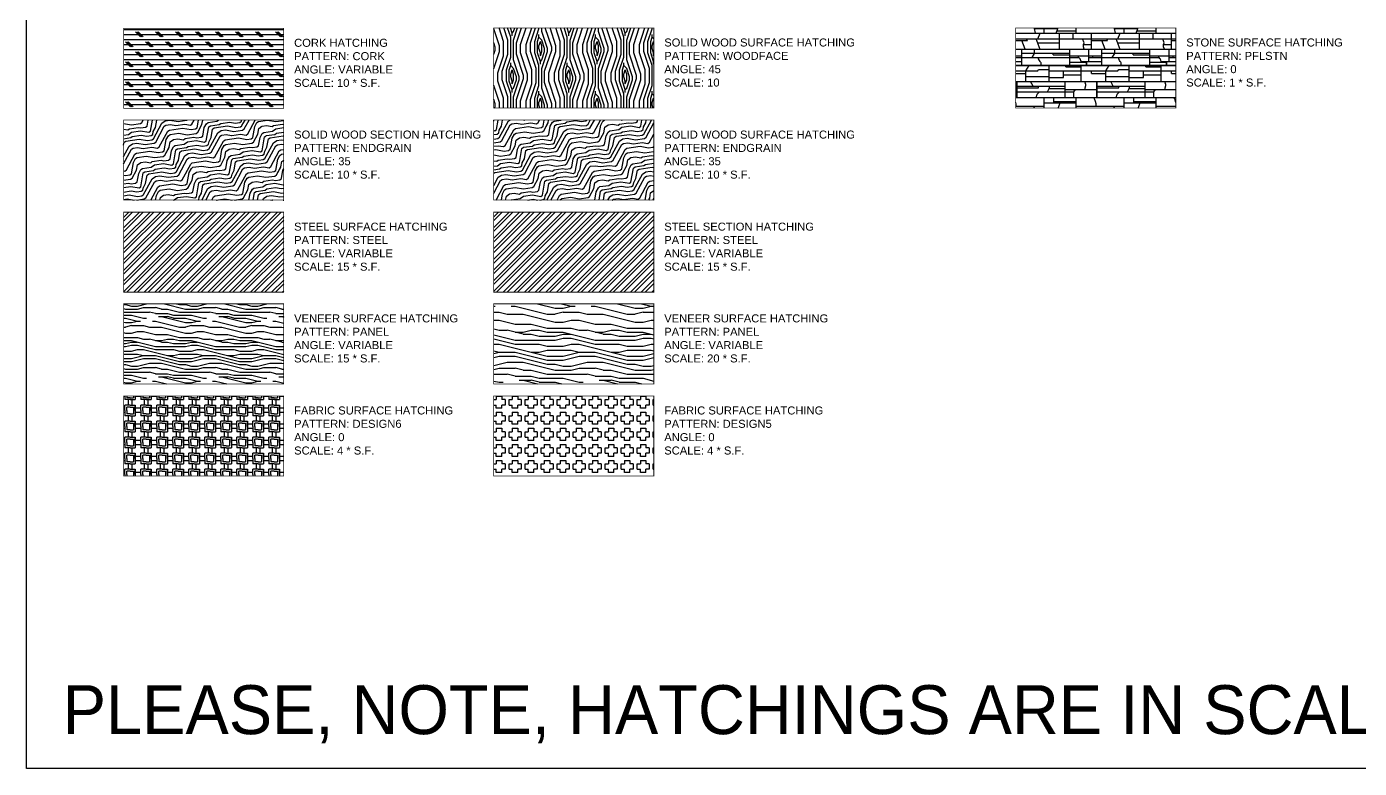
# Model space of a CAD drawing. Header units: inches. Extents: x -11160 to 9368, y -3485 to 2663.
# Drawn here: x -4399.8 to -3904.4, y 433.8 to 709.5 of the extents above; entities that cross this region are included whole.
import ezdxf

# ---------------------------------------------------------------- set-up
doc = ezdxf.new("R2010")
doc.units = ezdxf.units.IN
doc.header["$MEASUREMENT"] = 0
for name, color, linetype in [('SM-I-DT-FILL 60%', 252, 'Continuous'), ('SM-I-SECTION_HATCH', 8, 'Continuous'), ('SM-I-SURFACE_HATCH', 9, 'Continuous')]:
    doc.layers.add(name, color=color, linetype=linetype)
doc.styles.add('SMM-1', font='romans.shx', dxfattribs={"height": 2})
doc.styles.add('SMM_ARIAL', font='arial.ttf')

msp = doc.modelspace()

# ---------------------------------------------------------------- hatches: boundary and pattern name
at = {"layer": 'SM-I-DT-FILL 60%'}
h = msp.add_hatch(dxfattribs=at)
h.set_pattern_fill('WOODFACE', color=256, scale=14.88003, angle=45, style=0)
h.set_pattern_definition([(45, (-4398.241, 486.199), (1e-15, 21.04354), [0.744, -14.136]), (135, (-4397.715, 494.09), (-21.04354, 3e-15), [1.488, -13.392]), (90, (-4398.767, 490.933), (-10.52177, 10.52177), [1.05202, -3.15605, 1.05202, -2.10404, 7.36561, -6.3138]), (90, (-4398.241, 485.146), (-10.52177, 10.52177), [1.05217, -2.10433, 1.05217, -16.83487]), (90, (-4395.611, 489.881), (-10.52177, 10.52177), [1.05217, -19.9914]), (90, (-4394.033, 490.407), (-10.52177, 10.52177), [1.05217, -19.9914]), (90, (-4396.663, 489.881), (-10.52177, 10.52177), [1.05217, -19.9914]), (90, (-4397.715, 489.881), (-10.52177, 10.52177), [2.10433, -18.9392]), (90, (-4402.976, 500.403), (-10.52177, 10.52177), [2.10433, -18.9392]), (90, (-4399.294, 489.355), (-10.52177, 10.52177), [4.2087, -16.8349]), (90, (-4400.346, 489.355), (-10.52177, 10.52177), [4.2087, -16.8349]), (90, (-4396.663, 499.351), (-10.52177, 10.52177), [4.2087, -16.8349]), (90, (-4401.924, 489.881), (-10.52177, 10.52177), [3.1565, -17.887]), (90, (-4405.607, 489.355), (-10.52177, 10.52177), [3.1565, -17.887]), (90, (-4403.502, 489.355), (-10.52177, 10.52177), [3.1565, -17.887]), (90, (-4399.82, 499.351), (-10.52177, 10.52177), [5.2609, -15.78265]), (90, (-4401.398, 498.825), (-10.52177, 10.52177), [5.2609, -15.78265]), (90, (-4397.715, 497.246), (-10.52177, 10.52177), [7.36524, -13.6783]), (71.565, (-4398.2414, 488.303), (10.52177, 10.52177), [1.66364, -31.6091]), (71.565, (-4399.2936, 493.564), (10.52177, 10.52177), [1.66364, -31.6091]), (71.565, (-4398.7675, 491.9856), (10.52177, 10.52177), [1.66364, -31.6091]), (71.565, (-4397.715, 486.725), (10.52177, 10.52177), [3.3273, -29.9455]), (71.565, (-4400.346, 493.564), (10.52177, 10.52177), [4.9909, -28.28184]), (71.565, (-4401.924, 493.038), (10.52177, 10.52177), [6.65455, -26.6182]), (71.565, (-4403.502, 492.5117), (10.52177, 10.52177), [6.65455, -26.6182]), (71.565, (-4408.237, 494.09), (10.52177, 10.52177), [6.65455, -26.6182]), (71.565, (-4407.185, 493.038), (10.52177, 10.52177), [8.3182, -24.95457]), (71.565, (-4405.6066, 492.5117), (10.52177, 10.52177), [8.3182, -24.95457]), (108.435, (-4397.715, 491.9856), (-10.52177, 10.52177), [1.66364, -31.6091]), (108.435, (-4398.2414, 489.355), (-10.52177, 10.52177), [1.66364, -31.6091]), (108.435, (-4398.2414, 486.1986), (-10.52177, 10.52177), [3.3273, -29.9455]), (108.435, (-4396.663, 490.9334), (-10.52177, 10.52177), [3.3273, -29.9455]), (108.435, (-4398.7675, 484.62), (-10.52177, 10.52177), [4.9909, -28.28184]), (108.435, (-4399.8197, 483.568), (-10.52177, 10.52177), [6.65455, -26.6182]), (108.435, (-4390.876, 493.564), (-10.52177, 10.52177), [6.65455, -26.6182]), (108.435, (-4395.611, 490.9334), (-10.52177, 10.52177), [6.65455, -26.6182]), (108.435, (-4392.4544, 491.9856), (-10.52177, 10.52177), [8.3182, -24.9546]), (108.435, (-4394.033, 491.4595), (-10.52177, 10.52177), [8.3182, -24.9546])])
h.paths.add_polyline_path([(-4166.67594, 679.29563), (-4166.67594, 709.05569), (-4226.19606, 709.05569), (-4226.19606, 679.29563)])
at = {"layer": 'SM-I-SECTION_HATCH'}
h = msp.add_hatch(dxfattribs=at)
h.set_pattern_fill('CORK', color=256, scale=14.88003, style=0)
h.set_pattern_definition([(0, (-4403.0578, 483.4538), (0, 1.860004), []), (135, (-4402.128, 482.524), (-3.72001, -3.72001), [2.63044, -2.63044]), (135, (-4401.663, 482.524), (-3.72001, -3.72001), [2.63044, -2.63044]), (135, (-4401.198, 482.524), (-3.72001, -3.72001), [2.63044, -2.63044])])
h.paths.add_polyline_path([(-4304.27272, 679.18129), (-4304.27272, 708.94135), (-4363.79284, 708.94135), (-4363.79284, 679.18129)])
h = msp.add_hatch(dxfattribs=at)
h.set_pattern_fill('PFLSTN', color=256, scale=1.488003, style=0)
h.set_pattern_definition([(116.565, (-4363.215, 539.19), (29.76005, -89.2802), [0.6655, -65.88]), (90, (-4388.84, 534.428), (-29.76, 2e-15), [5.952, -23.808]), (90, (-4388.84, 534.428), (-29.76, 2e-15), [5.952, -23.808]), (116.565, (-4382.857, 538.594), (29.76005, -89.28018), [1.9964, -64.5492]), (90, (-4370.953, 534.428), (-29.76, 2e-15), [5.952, -23.808]), (90, (-4370.953, 534.428), (-29.76, 2e-15), [5.952, -23.808]), (90, (-4388.81, 534.428), (-29.76, 2e-15), [5.952, -23.808]), (90, (-4388.81, 534.428), (-29.76, 2e-15), [5.952, -23.808]), (0, (-4392.678, 531.154), (0, 29.76), [10.0887, -19.6714]), (0, (-4366.787, 531.154), (0, 29.76), [3.8688, -25.8913]), (0, (-4392.678, 528.476), (0, 29.76), [13.9575, -15.8026]), (0, (-4366.787, 528.476), (0, 29.76), [3.8688, -25.8913]), (0, (-4392.678, 534.428), (0, 29.76), [13.9575, -15.8026]), (0, (-4366.787, 534.428), (0, 29.76), [3.8688, -25.8913]), (0, (-4392.678, 537.404), (0, 29.76), [3.839, -25.921]), (0, (-4367.084, 537.404), (0, 29.76), [4.1664, -25.5937]), (0, (-4392.678, 534.428), (0, 29.76), [3.839, -25.921]), (0, (-4370.953, 534.428), (0, 29.76), [8.0352, -21.7248]), (0, (-4391.815, 519.548), (0, 29.76), [1.488, -28.272]), (0, (-4392.678, 518.06), (0, 29.76), [5.6247, -24.1354]), (0, (-4365, 518.06), (0, 29.76), [2.0832, -27.6769]), (0, (-4391.815, 520.143), (0, 29.76), [4.7616, -24.9984]), (0, (-4392.678, 546.362), (0, 29.76), [5.6247, -24.1354]), (0, (-4387.023, 546.362), (0, 29.76), [24.1056, -5.6544]), (0, (-4379.286, 538.594), (0, 29.76), [8.3328, -21.4272]), (0, (-4381.07, 526.393), (0, 29.76), [8.0352, -21.7248]), (0, (-4381.07, 524.905), (0, 29.76), [8.0352, -21.7248]), (0, (-4378.69, 530.262), (0, 29.76), [5.0592, -24.7008]), (0, (-4378.69, 532.345), (0, 29.76), [3.5712, -26.1889]), (0, (-4388.81, 536.51), (0, 29.76), [17.856, -11.904]), (0, (-4378.69, 528.476), (0, 29.76), [11.904, -17.856]), (0, (-4378.69, 534.428), (0, 29.76), [11.904, -17.856]), (0, (-4381.07, 519.548), (0, 29.76), [11.904, -17.856]), (0, (-4382.262, 521.036), (0, 29.76), [13.0944, -16.6656]), (0, (-4392.678, 522.524), (0, 29.76), [1.7558, -28.0042]), (0, (-4390.892, 522.524), (0, 29.76), [27.9745, -1.7856]), (66.8014, (-4381.0714, 526.393), (59.520135, 148.8003), [2.2665, -224.3794]), (90, (-4390.892, 522.524), (-29.76, 2e-15), [5.952, -23.808]), (90, (-4390.892, 522.524), (-29.76, 2e-15), [5.952, -23.808]), (0, (-4390.892, 525.798), (0, 29.76), [5.952, -23.808]), (0, (-4390.892, 526.393), (0, 29.76), [9.8208, -19.9392]), (59.0362, (-4383.1546, 519.548), (29.760055, 59.520135), [1.7353, -171.7942]), (90, (-4387.023, 517.792), (-29.76, 2e-15), [4.7318, -25.0282]), (90, (-4387.023, 546.362), (-29.76, 2e-15), [1.1606, -28.5994]), (90, (-4387.023, 517.792), (-29.76, 2e-15), [4.7318, -25.0282]), (90, (-4387.023, 546.362), (-29.76, 2e-15), [1.1606, -28.5994]), (0, (-4387.023, 519.548), (0, 29.76), [5.952, -23.808]), (119.0546, (-4379.881, 547.2547), (29.760042, -59.520112), [0.3064, -306.0922]), (119.0546, (-4380.0298, 517.7922), (29.760042, -59.520112), [0.3064, -306.0922]), (90, (-4379.88, 546.957), (-29.76, 2e-15), [0.2976, -29.4625]), (90, (-4379.88, 546.362), (-29.76, 2e-15), [0.5952, -29.1649]), (90, (-4380.774, 518.953), (-29.76, 2e-15), [0.5952, -29.1649]), (116.565, (-4380.476, 518.358), (29.76005, -89.28018), [0.6655, -65.88]), (135, (-4380.179, 518.06), (29.76, -59.5201), [0.4209, -41.6662]), (0, (-4387.023, 521.036), (0, 29.76), [4.7616, -24.9984]), (116.565, (-4384.94, 525.798), (29.76005, -89.28018), [0.6655, -65.88]), (109.9831, (-4385.833, 522.524), (29.76005, -89.280171), [3.4833, -344.8492]), (90, (-4382.262, 521.036), (-29.76, 2e-15), [1.488, -28.272]), (111.0375, (-4380.1786, 522.524), (89.280172, -238.080476), [4.1451, -410.3646]), (0, (-4388.81, 538.594), (0, 29.76), [9.5232, -20.2368]), (0, (-4388.81, 538), (0, 29.76), [8.0352, -21.7248]), (90, (-4378.69, 528.476), (-29.76, 2e-15), [5.952, -23.808]), (90, (-4378.69, 528.476), (-29.76, 2e-15), [5.952, -23.808]), (45, (-4381.37, 535.618), (29.76, 59.5201), [1.2626, -40.8245]), (90, (-4380.774, 538), (-29.76, 2e-15), [0.5952, -29.1649]), (75.9638, (-4381.6666, 534.428), (29.76005, 148.8003), [1.227, -121.4768]), (90, (-4367.977, 526.393), (-29.76, 2e-15), [2.0832, -27.6769]), (90, (-4373.036, 522.524), (-29.76, 2e-15), [5.952, -23.808]), (90, (-4390.922, 522.524), (-29.76, 2e-15), [5.952, -23.808]), (90, (-4390.922, 522.524), (-29.76, 2e-15), [5.952, -23.808]), (90, (-4373.036, 522.524), (-29.76, 2e-15), [5.952, -23.808]), (0, (-4373.036, 526.393), (0, 29.76), [5.0592, -24.7008]), (0, (-4375.417, 520.44), (0, 29.76), [6.2496, -23.5104]), (90, (-4375.417, 520.44), (-29.76, 2e-15), [0.5952, -29.1649]), (90, (-4391.815, 520.143), (-29.76, 2e-15), [2.3808, -27.3793]), (90, (-4369.167, 517.792), (-29.76, 2e-15), [4.7318, -25.0282]), (90, (-4369.167, 546.362), (-29.76, 2e-15), [1.1606, -28.5994]), (90, (-4369.167, 517.792), (-29.76, 2e-15), [4.7318, -25.0282]), (90, (-4369.167, 546.362), (-29.76, 2e-15), [1.1606, -28.5994]), (108.435, (-4365.001, 518.06), (29.76005, -119.04024), [0.9411, -93.1685]), (0, (-4369.167, 547.523), (0, 29.76), [6.2496, -23.5104]), (0, (-4369.167, 517.792), (0, 29.76), [6.2496, -23.5104]), (0, (-4392.678, 520.143), (0, 29.76), [0.863, -28.897]), (0, (-4369.167, 520.143), (0, 29.76), [6.2496, -23.5104]), (90, (-4365.894, 519.548), (-29.76, 2e-15), [0.5952, -29.1649]), (135, (-4365.299, 518.953), (29.76, -59.5201), [0.8417, -41.2453]), (0, (-4369.167, 519.548), (0, 29.76), [3.2736, -26.4865]), (90, (-4391.815, 519.548), (-29.76, 2e-15), [0.5952, -29.1649]), (90, (-4391.815, 518.06), (-29.76, 2e-15), [1.488, -28.272]), (90, (-4365, 517.792), (-29.76, 2e-15), [0.2678, -29.4922]), (90, (-4392.678, 546.362), (-29.76, 2e-15), [1.1904, -28.5697]), (90, (-4362.948, 546.362), (-29.76, 2e-15), [1.1904, -28.5697]), (0, (-4392.678, 526.393), (0, 29.76), [1.7558, -28.0042]), (0, (-4367.977, 526.393), (0, 29.76), [5.0592, -24.7008]), (111.8014, (-4363.8105, 524.905), (29.76007, -89.28018), [1.6026, -158.6602]), (63.435, (-4364.108, 524.31), (29.76005, 89.2802), [0.6655, -65.88]), (90, (-4364.108, 523.417), (-29.76, 2e-15), [0.8928, -28.8673]), (0, (-4392.678, 524.31), (0, 29.76), [1.7558, -28.0042]), (0, (-4364.108, 524.31), (0, 29.76), [1.1904, -28.5697]), (108.435, (-4363.811, 522.524), (29.76005, -119.04024), [0.9411, -93.1685]), (0, (-4370.953, 536.51), (0, 29.76), [3.2736, -26.4865]), (0, (-4370.953, 537.404), (0, 29.76), [3.8688, -25.8913]), (0, (-4375.12, 532.345), (0, 29.76), [8.3328, -21.4272]), (0, (-4375.12, 532.94), (0, 29.76), [8.3328, -21.4272]), (0, (-4392.678, 528.476), (0, 29.76), [1.7558, -28.0042]), (0, (-4373.036, 528.476), (0, 29.76), [10.1184, -19.6416]), (0, (-4373.93, 529.37), (0, 29.76), [7.1424, -22.6176]), (90, (-4375.12, 532.94), (-29.76, 2e-15), [1.488, -28.272]), (71.565, (-4374.227, 528.476), (29.76005, 119.04024), [1.8822, -92.2274]), (90, (-4375.12, 532.345), (-29.76, 2e-15), [0.5952, -29.1649]), (66.8014, (-4373.6314, 530.2617), (59.520135, 148.8003), [2.2665, -224.3794]), (0, (-4376.905, 537.702), (0, 29.76), [5.952, -23.808]), (63.435, (-4377.5, 536.511), (29.76005, 89.28018), [1.3309, -65.2146]), (71.565, (-4376.905, 537.702), (29.76005, 119.04024), [0.9411, -93.1685]), (90, (-4366.787, 528.476), (-29.76, 2e-15), [5.952, -23.808]), (90, (-4366.787, 528.476), (-29.76, 2e-15), [5.952, -23.808]), (56.31, (-4367.679, 536.511), (29.76007, 59.52012), [1.073, -106.2284]), (90, (-4367.68, 534.428), (-29.76, 2e-15), [2.0832, -27.6769]), (71.565, (-4363.513, 537.999), (29.76005, 119.04024), [0.9411, -93.1685]), (90, (-4363.513, 537.404), (-29.76, 2e-15), [0.5952, -29.1649]), (90, (-4363.215, 538.892), (-29.76, 2e-15), [0.2976, -29.4625]), (90, (-4387.053, 517.792), (-29.76, 2e-15), [4.7318, -25.0282]), (90, (-4387.053, 546.362), (-29.76, 2e-15), [1.1606, -28.5994]), (90, (-4387.053, 517.792), (-29.76, 2e-15), [4.7318, -25.0282]), (90, (-4387.053, 546.362), (-29.76, 2e-15), [1.1606, -28.5994]), (90, (-4390.327, 519.548), (-29.76, 2e-15), [0.5952, -29.1649]), (0, (-4390.327, 519.548), (0, 29.76), [3.2736, -26.4865]), (0, (-4382.292, 530.262), (0, 29.76), [3.5712, -26.1889]), (0, (-4382.59, 531.154), (0, 29.76), [3.8688, -25.8913]), (108.435, (-4389.434, 532.94), (29.76005, -119.04024), [0.9411, -93.1685]), (90, (-4389.136, 531.154), (-29.76, 2e-15), [0.8928, -28.8673]), (108.435, (-4389.136, 532.047), (29.76005, -119.04024), [0.9411, -93.1685]), (108.435, (-4382.292, 530.262), (29.76005, -119.04024), [0.9411, -93.1685]), (99.4623, (-4381.994, 528.476), (29.760056, -208.320403), [1.8102, -179.2131]), (90, (-4389.732, 533.833), (-29.76, 2e-15), [0.5952, -29.1649]), (90, (-4378.72, 528.476), (-29.76, 2e-15), [5.952, -23.808]), (90, (-4378.72, 528.476), (-29.76, 2e-15), [5.952, -23.808]), (0, (-4380.774, 544.844), (0, 29.76), [3.8688, -25.8913]), (0, (-4387.023, 546.332), (0, 29.76), [17.856, -11.904]), (0, (-4392.678, 546.332), (0, 29.76), [15.7728, -13.9872]), (0, (-4365, 546.332), (0, 29.76), [2.0832, -27.6769]), (0, (-4385.535, 542.166), (0, 29.76), [8.6304, -21.1296]), (0, (-4392.678, 540.38), (0, 29.76), [27.6769, -2.0832]), (0, (-4365, 540.38), (0, 29.76), [2.0832, -27.6769]), (0, (-4390.892, 543.356), (0, 29.76), [5.3568, -24.4032]), (0, (-4392.678, 544.25), (0, 29.76), [7.1424, -22.6176]), (0, (-4365, 544.25), (0, 29.76), [2.0832, -27.6769]), (90, (-4365, 540.38), (-29.76, 2e-15), [5.952, -23.808]), (90, (-4365, 540.38), (-29.76, 2e-15), [5.952, -23.808]), (90, (-4390.892, 543.356), (-29.76, 2e-15), [0.8928, -28.8673]), (60.2551, (-4385.5354, 544.249), (29.76005, 59.520117), [2.3993, -237.5339]), (0, (-4385.535, 544.25), (0, 29.76), [4.464, -25.296]), (90, (-4385.535, 540.38), (-29.76, 2e-15), [3.8688, -25.8913]), (63.435, (-4381.071, 544.249), (29.76005, 89.28018), [0.6655, -65.88]), (0, (-4376.905, 546.332), (0, 29.76), [11.904, -17.856]), (0, (-4376.905, 544.25), (0, 29.76), [11.904, -17.856]), (0, (-4370.655, 545.737), (0, 29.76), [5.6544, -24.1056]), (0, (-4371.548, 542.76), (0, 29.76), [6.5472, -23.2128]), (90, (-4370.655, 545.737), (-29.76, 2e-15), [0.5952, -29.1649]), (90, (-4376.905, 540.38), (-29.76, 2e-15), [5.952, -23.808]), (90, (-4376.905, 540.38), (-29.76, 2e-15), [5.952, -23.808]), (0, (-4376.905, 541.868), (0, 29.76), [5.3568, -24.4032]), (90, (-4371.548, 541.868), (-29.76, 2e-15), [2.3808, -27.3793]), (90, (-4365, 540.38), (-29.76, 2e-15), [5.952, -23.808]), (90, (-4365, 540.38), (-29.76, 2e-15), [5.952, -23.808]), (63.435, (-4363.513, 539.785), (29.76005, 89.2802), [0.6655, -65.88])])
h.paths.add_polyline_path([(-3972.63288, 679.29563), (-3972.63288, 709.05569), (-4032.153, 709.05569), (-4032.153, 679.29563)])
h = msp.add_hatch(dxfattribs=at)
h.set_pattern_fill('ENDGRAIN', color=256, scale=14.88003, angle=35, style=0)
h.set_pattern_definition([(35, (-4344.372, 448.424), (3.6542, 20.7238), [0.744, -14.136]), (35, (-4353.758, 443.669), (3.6542, 20.7238), [1.488, -13.392]), (35, (-4346.262, 449.826), (3.6542, 20.7238), [0.744, -14.136]), (35, (-4354.428, 445.924), (3.6542, 20.7238), [0.744, -14.136]), (35, (-4347.542, 451.654), (3.6542, 20.7238), [0.744, -14.136]), (35, (-4354.672, 447.57), (3.6542, 20.7238), [0.744, -14.136]), (35, (-4348.395, 452.873), (3.6542, 20.7238), [0.744, -14.136]), (35, (-4355.953, 449.398), (3.6542, 20.7238), [0.744, -8.184, 0.744, -5.208]), (35, (-4356.806, 450.617), (3.6542, 20.7238), [1.488, -7.44, 0.744, -5.208]), (35, (-4358.696, 452.018), (3.6542, 20.7238), [0.744, -2.232, 0.744, -5.952, 0.744, -4.464]), (35, (-4360.159, 452.81), (3.6542, 20.7238), [0.744, -2.976, 1.488, -9.672]), (35, (-4352.663, 458.967), (3.6542, 20.7238), [0.744, -14.136]), (35, (-4361.012, 454.029), (3.6542, 20.7238), [0.744, -3.72, 0.744, -9.672]), (80, (-4354.123, 441.596), (-8.53483, 12.189), [2.10435, -18.9392]), (80, (-4343.762, 448.851), (-8.53483, 12.189), [4.2087, -16.8348]), (80, (-4348.03, 454.945), (-8.53483, 12.189), [1.0522, -19.9914]), (80, (-4359.244, 448.91), (-8.53483, 12.189), [3.1565, -17.887]), (80, (-4348.883, 456.164), (-8.53483, 12.189), [5.2609, -15.7827]), (80, (-4350.164, 457.993), (-8.53483, 12.189), [3.1565, -17.887]), (350, (-4353.455, 457.504), (12.189, 8.53483), [1.0522, -19.9914]), (350, (-4350.893, 444.766), (12.189, 8.53483), [2.10435, -18.9392]), (350, (-4353.698, 450.068), (12.189, 8.53483), [2.10435, -18.9392]), (350, (-4348.334, 450.191), (12.189, 8.53483), [2.10435, -18.9392]), (350, (-4352.357, 454.64), (12.189, 8.53483), [2.10435, -18.9392]), (350, (-4352.601, 456.286), (12.189, 8.53483), [3.1565, -17.887]), (350, (-4350.528, 446.838), (12.189, 8.53483), [3.1565, -17.887]), (350, (-4349.126, 448.728), (12.189, 8.53483), [3.1565, -17.887]), (350, (-4353.942, 451.714), (12.189, 8.53483), [3.1565, -17.887]), (350, (-4353.149, 453.177), (12.189, 8.53483), [3.1565, -17.887]), (61.565, (-4355.2206, 444.461), (12.189, 8.53483), [1.6636, -31.6091]), (61.565, (-4345.652, 450.2524), (12.189, 8.53483), [6.65455, -26.6182]), (61.565, (-4346.932, 452.081), (12.189, 8.53483), [6.65455, -26.6182]), (61.565, (-4347.786, 453.2996), (12.189, 8.53483), [6.65456, -9.9696, 3.32732, -13.32126]), (61.565, (-4347.847, 455.9814), (12.189, 8.53483), [1.6636, -31.6091]), (61.565, (-4361.8044, 452.566), (12.189, 8.53483), [1.6636, -31.6091]), (61.565, (-4352.053, 459.394), (12.189, 8.53483), [3.3273, -29.9455]), (8.435, (-4347.419, 446.29), (12.189, 8.53483), [3.3273, -29.9455]), (8.435, (-4353.819, 446.3504), (12.189, 8.53483), [3.3273, -29.9455]), (8.435, (-4352.539, 444.522), (12.189, 8.53483), [1.6636, -31.6091]), (8.435, (-4354.063, 447.996), (12.189, 8.53483), [4.9909, -28.28184]), (8.435, (-4351.625, 449.703), (12.189, 8.53483), [3.3273, -29.9455]), (8.435, (-4350.833, 451.166), (12.189, 8.53483), [3.3273, -29.9455]), (8.435, (-4355.343, 449.8244), (12.189, 8.53483), [1.6636, -31.6091]), (8.435, (-4355.587, 451.47), (12.189, 8.53483), [1.6636, -31.6091]), (8.435, (-4352.4186, 457.322), (12.189, 8.53483), [1.6636, -31.6091]), (8.435, (-4350.041, 452.629), (12.189, 8.53483), [1.6636, -31.6091]), (8.435, (-4358.0864, 452.445), (12.189, 8.53483), [4.9909, -28.28184]), (8.435, (-4359.549, 453.237), (12.189, 8.53483), [3.3273, -29.9455]), (8.435, (-4350.285, 454.2745), (12.189, 8.53483), [1.6636, -14.9723, 1.6636, -14.9733]), (8.435, (-4355.6486, 454.152), (12.189, 8.53483), [3.3273, -29.9455]), (8.435, (-4355.8926, 455.7975), (12.189, 8.53483), [3.3273, -29.9455]), (8.435, (-4360.403, 454.456), (12.189, 8.53483), [3.3273, -29.9455]), (8.435, (-4356.746, 457.0164), (12.189, 8.53483), [3.3273, -29.9455])])
h.paths.add_polyline_path([(-4304.27272, 645.07157), (-4304.27272, 674.83163), (-4363.79284, 674.83163), (-4363.79284, 645.07157)])
h = msp.add_hatch(dxfattribs=at)
h.set_pattern_fill('STEEL', color=256, scale=22.320045, style=0)
h.set_pattern_definition([(45, (-4403.0578, 483.5681), (-1.97283, 1.97283), []), (45, (-4403.0578, 484.9632), (-1.97283, 1.97283), [])])
h.paths.add_polyline_path([(-4304.27272, 610.8475), (-4304.27272, 640.60756), (-4363.79284, 640.60756), (-4363.79284, 610.8475)])
at = {"layer": 'SM-I-SURFACE_HATCH'}
h = msp.add_hatch(dxfattribs=at)
h.set_pattern_fill('ENDGRAIN', color=256, scale=14.88003, angle=35, style=0)
h.set_pattern_definition([(35, (-4390.068, 490.396), (3.6542, 20.72384), [0.744, -14.136]), (35, (-4399.454, 485.64), (3.6542, 20.72384), [1.488, -13.392]), (35, (-4391.958, 491.798), (3.6542, 20.72384), [0.744, -14.136]), (35, (-4400.125, 487.896), (3.6542, 20.72384), [0.744, -14.136]), (35, (-4393.238, 493.626), (3.6542, 20.72384), [0.744, -14.136]), (35, (-4400.369, 489.541), (3.6542, 20.72384), [0.744, -14.136]), (35, (-4394.092, 494.845), (3.6542, 20.72384), [0.744, -14.136]), (35, (-4401.65, 491.37), (3.6542, 20.72384), [0.744, -8.184, 0.744, -5.208]), (35, (-4402.503, 492.589), (3.6542, 20.72384), [1.488, -7.44, 0.744, -5.208]), (35, (-4404.392, 493.99), (3.6542, 20.72384), [0.744, -2.232, 0.744, -5.95201, 0.744, -4.464]), (35, (-4405.855, 494.782), (3.6542, 20.72384), [0.744, -2.976, 1.488, -9.67202]), (35, (-4398.359, 500.94), (3.6542, 20.72384), [0.744, -14.136]), (35, (-4406.709, 496.001), (3.6542, 20.72384), [0.744, -3.72, 0.744, -9.67202]), (80, (-4399.82, 483.568), (-8.53483, 12.189), [2.10435, -18.9392]), (80, (-4389.459, 490.823), (-8.53483, 12.189), [4.2087, -16.8348]), (80, (-4393.726, 496.917), (-8.53483, 12.189), [1.0522, -19.9914]), (80, (-4404.941, 490.882), (-8.53483, 12.189), [3.1565, -17.887]), (80, (-4394.58, 498.136), (-8.53483, 12.189), [5.2609, -15.78265]), (80, (-4395.86, 499.965), (-8.53483, 12.189), [3.1565, -17.887]), (350, (-4399.151, 499.476), (12.189, 8.53483), [1.0522, -19.9914]), (350, (-4396.59, 486.738), (12.189, 8.53483), [2.10435, -18.9392]), (350, (-4399.394, 492.04), (12.189, 8.53483), [2.10435, -18.9392]), (350, (-4394.03, 492.163), (12.189, 8.53483), [2.10435, -18.9392]), (350, (-4398.054, 496.612), (12.189, 8.53483), [2.10435, -18.9392]), (350, (-4398.298, 498.258), (12.189, 8.53483), [3.1565, -17.887]), (350, (-4396.224, 488.81), (12.189, 8.53483), [3.1565, -17.887]), (350, (-4394.823, 490.7), (12.189, 8.53483), [3.1565, -17.887]), (350, (-4399.638, 493.686), (12.189, 8.53483), [3.1565, -17.887]), (350, (-4398.846, 495.149), (12.189, 8.53483), [3.1565, -17.887]), (61.565, (-4400.917, 486.433), (12.189, 8.53483), [1.66364, -31.6091]), (61.565, (-4391.349, 492.2244), (12.189, 8.53483), [6.65455, -26.6182]), (61.565, (-4392.629, 494.053), (12.189, 8.53483), [6.65455, -26.6182]), (61.565, (-4393.4824, 495.2716), (12.189, 8.53483), [6.65456, -9.96962, 3.32732, -13.32126]), (61.565, (-4393.544, 497.9535), (12.189, 8.53483), [1.66364, -31.6091]), (61.565, (-4407.501, 494.538), (12.189, 8.53483), [1.66364, -31.6091]), (61.565, (-4397.75, 501.366), (12.189, 8.53483), [3.3273, -29.9455]), (8.435, (-4393.116, 488.262), (12.189, 8.53483), [3.3273, -29.9455]), (8.435, (-4399.5156, 488.3224), (12.189, 8.53483), [3.3273, -29.9455]), (8.435, (-4398.2353, 486.494), (12.189, 8.53483), [1.66364, -31.6091]), (8.435, (-4399.7596, 489.968), (12.189, 8.53483), [4.9909, -28.28184]), (8.435, (-4397.322, 491.675), (12.189, 8.53483), [3.3273, -29.9455]), (8.435, (-4396.5296, 493.138), (12.189, 8.53483), [3.3273, -29.9455]), (8.435, (-4401.04, 491.7964), (12.189, 8.53483), [1.66364, -31.6091]), (8.435, (-4401.284, 493.442), (12.189, 8.53483), [1.66364, -31.6091]), (8.435, (-4398.115, 499.294), (12.189, 8.53483), [1.66364, -31.6091]), (8.435, (-4395.7375, 494.601), (12.189, 8.53483), [1.66364, -31.6091]), (8.435, (-4403.783, 494.417), (12.189, 8.53483), [4.9909, -28.28184]), (8.435, (-4405.246, 495.209), (12.189, 8.53483), [3.3273, -29.9455]), (8.435, (-4395.9815, 496.2465), (12.189, 8.53483), [1.6636, -14.9723, 1.6636, -14.9733]), (8.435, (-4401.345, 496.124), (12.189, 8.53483), [3.3273, -29.9455]), (8.435, (-4401.589, 497.7695), (12.189, 8.53483), [3.3273, -29.9455]), (8.435, (-4406.0994, 496.428), (12.189, 8.53483), [3.3273, -29.9455]), (8.435, (-4402.443, 498.9884), (12.189, 8.53483), [3.3273, -29.9455])])
h.paths.add_polyline_path([(-4166.67594, 645.07157), (-4166.67594, 674.83163), (-4226.19606, 674.83163), (-4226.19606, 645.07157)])
h = msp.add_hatch(dxfattribs=at)
h.set_pattern_fill('STEEL', color=256, scale=22.320045, style=0)
h.set_pattern_definition([(45, (-4399.8197, 483.5681), (-1.972832, 1.972832), []), (45, (-4399.8197, 484.9632), (-1.972832, 1.972832), [])])
h.paths.add_polyline_path([(-4166.67594, 610.8475), (-4166.67594, 640.60756), (-4226.19606, 640.60756), (-4226.19606, 610.8475)])
h = msp.add_hatch(dxfattribs=at)
h.set_pattern_fill('PANEL', color=256, scale=22.320045, style=0)
h.set_pattern_definition([(0, (-4354.123, 441.596), (0, 22.32), [4.464, -6.696, 2.232, -8.928]), (0, (-4338.5, 442.154), (0, 22.32), [4.464, -17.856]), (0, (-4340.73, 443.27), (0, 22.32), [2.232, -20.088]), (0, (-4353.007, 443.828), (0, 22.32), [1.116, -15.624, 1.116, -4.464]), (0, (-4345.195, 444.944), (0, 22.32), [4.464, -6.696, 1.116, -10.044]), (0, (-4350.775, 445.502), (0, 22.32), [3.348, -18.972]), (0, (-4345.195, 446.06), (0, 22.32), [6.696, -15.624]), (0, (-4351.89, 446.618), (0, 22.32), [4.464, -17.856]), (0, (-4342.963, 447.176), (0, 22.32), [11.16, -11.16]), (0, (-4349.66, 448.292), (0, 22.32), [2.232, -6.696, 4.464, -8.928]), (0, (-4334.035, 448.85), (0, 22.32), [4.464, -17.856]), (0, (-4338.5, 449.408), (0, 22.32), [2.232, -20.088]), (0, (-4342.963, 449.966), (0, 22.32), [2.232, -20.088]), (0, (-4354.123, 450.524), (0, 22.32), [4.464, -17.856]), (0, (-4342.963, 451.082), (0, 22.32), [4.464, -17.856]), (0, (-4342.963, 452.198), (0, 22.32), [4.464, -4.464, 4.464, -8.928]), (0, (-4347.427, 453.314), (0, 22.32), [2.232, -11.16, 4.464, -4.464]), (0, (-4342.963, 453.872), (0, 22.32), [6.696, -15.624]), (0, (-4342.963, 454.988), (0, 22.32), [4.464, -17.856]), (0, (-4351.89, 455.546), (0, 22.32), [6.696, -8.928, 2.232, -4.464]), (0, (-4351.89, 456.662), (0, 22.32), [11.16, -11.16]), (0, (-4338.5, 457.22), (0, 22.32), [2.232, -20.088]), (0, (-4345.195, 457.778), (0, 22.32), [4.464, -17.856]), (0, (-4349.66, 458.336), (0, 22.32), [2.232, -8.928, 2.232, -8.928]), (0, (-4351.89, 458.894), (0, 22.32), [2.232, -6.696, 4.464, -8.928]), (0, (-4347.427, 459.452), (0, 22.32), [2.232, -11.16, 2.232, -6.696]), (0, (-4342.963, 460.01), (0, 22.32), [6.696, -15.624]), (0, (-4351.89, 461.126), (0, 22.32), [4.464, -17.856]), (0, (-4340.73, 461.684), (0, 22.32), [2.232, -20.088]), (0, (-4336.267, 462.242), (0, 22.32), [2.232, -20.088]), (14.0362, (-4338.499, 443.27), (22.32004, -8e-10), [2.299, -89.729]), (14.0362, (-4336.267, 448.292), (22.32004, -8e-10), [2.299, -89.729]), (14.0362, (-4338.499, 461.684), (22.32004, -8e-10), [2.299, -89.729]), (14.0362, (-4345.195, 453.314), (22.32004, -8e-10), [2.299, -89.729]), (14.0362, (-4340.731, 456.662), (22.32004, -8e-10), [2.299, -89.729]), (14.0362, (-4338.499, 454.988), (22.32004, -8e-10), [2.299, -89.729]), (14.0362, (-4349.659, 458.894), (22.32004, -8e-10), [2.299, -89.729]), (14.0362, (-4340.731, 457.778), (22.32004, -8e-10), [2.299, -89.729]), (14.0362, (-4336.267, 449.408), (22.32004, -8e-10), [4.598, -87.43]), (14.0362, (-4338.499, 451.082), (22.32004, -8e-10), [4.598, -87.43]), (14.0362, (-4338.499, 452.198), (22.32004, -8e-10), [4.598, -87.43]), (165.9638, (-4345.195, 444.944), (-22.32004, -8e-10), [2.299, -4.5979, 2.299, -82.832]), (165.9638, (-4349.659, 448.292), (-22.32004, -8e-10), [2.299, -89.729]), (165.9638, (-4349.659, 458.336), (-22.32004, -8e-10), [4.598, -87.43]), (194.0362, (-4338.499, 442.154), (-22.32004, 8e-10), [2.299, -89.729]), (345.9638, (-4334.035, 442.154), (22.32004, 8e-10), [2.299, -89.729]), (345.9638, (-4340.731, 449.966), (22.32004, 8e-10), [2.299, -89.729]), (345.9638, (-4336.267, 453.872), (22.32004, 8e-10), [2.299, -89.729]), (345.9638, (-4345.195, 455.546), (22.32004, 8e-10), [2.299, -89.729]), (345.9638, (-4347.427, 458.336), (22.32004, 8e-10), [2.299, -89.729]), (345.9638, (-4345.195, 459.452), (22.32004, 8e-10), [2.299, -89.729]), (345.9638, (-4345.195, 455.546), (22.32004, 8e-10), [2.299, -89.729]), (345.9638, (-4338.499, 458.894), (22.32004, 8e-10), [9.1959, -82.832]), (345.9638, (-4351.891, 443.828), (22.32004, 8e-10), [9.1959, -82.832]), (345.9638, (-4349.659, 445.502), (22.32004, 8e-10), [9.1959, -82.832]), (345.9638, (-4347.427, 446.618), (22.32004, 8e-10), [2.299, -4.5979, 4.5979, -80.5331]), (345.9638, (-4347.427, 448.292), (22.32004, 8e-10), [4.5979, -4.5979, 4.5979, -78.2341]), (345.9638, (-4349.659, 450.524), (22.32004, 8e-10), [9.1959, -82.832]), (345.9638, (-4351.891, 452.198), (22.32004, 8e-10), [9.1959, -82.832]), (345.9638, (-4351.891, 453.314), (22.32004, 8e-10), [9.1959, -82.832]), (345.9638, (-4336.267, 460.01), (22.32004, 8e-10), [2.299, -89.729]), (345.9638, (-4334.035, 462.242), (22.32004, 4e-06), [4.598, -87.43]), (345.9638, (-4347.427, 461.126), (22.32004, 4e-06), [4.598, -87.43]), (345.9638, (-4349.659, 441.596), (22.32004, 4e-07), [9.1959, -82.832]), (345.9638, (-4336.267, 457.22), (22.32004, 4e-07), [6.8969, -85.131]), (345.9638, (-4334.035, 455.546), (22.32004, 4e-07), [13.7938, -78.2341])])
h.paths.add_polyline_path([(-4304.27272, 576.73778), (-4304.27272, 606.49784), (-4363.79284, 606.49784), (-4363.79284, 576.73778)])
h = msp.add_hatch(dxfattribs=at)
h.set_pattern_fill('PANEL', color=256, scale=29.76006, style=0)
h.set_pattern_definition([(0, (-4399.82, 483.568), (0, 29.76), [5.952, -8.928, 2.976, -11.904]), (0, (-4378.988, 484.312), (0, 29.76), [5.952, -23.808]), (0, (-4381.964, 485.8), (0, 29.76), [2.976, -26.784]), (0, (-4398.332, 486.544), (0, 29.76), [1.488, -20.832, 1.488, -5.952]), (0, (-4387.916, 488.032), (0, 29.76), [5.952, -8.928, 1.488, -13.392]), (0, (-4395.356, 488.776), (0, 29.76), [4.464, -25.296]), (0, (-4387.916, 489.52), (0, 29.76), [8.928, -20.832]), (0, (-4396.844, 490.264), (0, 29.76), [5.952, -23.808]), (0, (-4384.94, 491.008), (0, 29.76), [14.88, -14.88]), (0, (-4393.868, 492.496), (0, 29.76), [2.976, -8.928, 5.952, -11.904]), (0, (-4373.036, 493.24), (0, 29.76), [5.952, -23.808]), (0, (-4378.988, 493.984), (0, 29.76), [2.976, -26.784]), (0, (-4384.94, 494.728), (0, 29.76), [2.976, -26.784]), (0, (-4399.82, 495.472), (0, 29.76), [5.952, -23.808]), (0, (-4384.94, 496.216), (0, 29.76), [5.952, -23.808]), (0, (-4384.94, 497.704), (0, 29.76), [5.952, -5.952, 5.952, -11.904]), (0, (-4390.892, 499.192), (0, 29.76), [2.976, -14.88, 5.952, -5.952]), (0, (-4384.94, 499.936), (0, 29.76), [8.928, -20.832]), (0, (-4384.94, 501.424), (0, 29.76), [5.952, -23.808]), (0, (-4396.844, 502.168), (0, 29.76), [8.928, -11.904, 2.976, -5.952]), (0, (-4396.844, 503.656), (0, 29.76), [14.88, -14.88]), (0, (-4378.988, 504.4), (0, 29.76), [2.976, -26.784]), (0, (-4387.916, 505.144), (0, 29.76), [5.952, -23.808]), (0, (-4393.868, 505.888), (0, 29.76), [2.976, -11.904, 2.976, -11.904]), (0, (-4396.844, 506.632), (0, 29.76), [2.976, -8.928, 5.952, -11.904]), (0, (-4390.892, 507.376), (0, 29.76), [2.976, -14.88, 2.976, -8.928]), (0, (-4384.94, 508.12), (0, 29.76), [8.928, -20.832]), (0, (-4396.844, 509.608), (0, 29.76), [5.952, -23.808]), (0, (-4381.964, 510.352), (0, 29.76), [2.976, -26.784]), (0, (-4376.012, 511.096), (0, 29.76), [2.976, -26.784]), (14.0362, (-4378.9876, 485.8), (29.76006, -1e-09), [3.0653, -119.6386]), (14.0362, (-4376.0116, 492.496), (29.76006, -1e-09), [3.0653, -119.6386]), (14.0362, (-4378.9876, 510.352), (29.76006, -1e-09), [3.0653, -119.6386]), (14.0362, (-4387.9156, 499.192), (29.76006, -1e-09), [3.0653, -119.6386]), (14.0362, (-4381.9636, 503.656), (29.76006, -1e-09), [3.0653, -119.6386]), (14.0362, (-4378.9876, 501.424), (29.76006, -1e-09), [3.0653, -119.6386]), (14.0362, (-4393.868, 506.632), (29.76006, -1e-09), [3.0653, -119.6386]), (14.0362, (-4381.9636, 505.144), (29.76006, -1e-09), [3.0653, -119.6386]), (14.0362, (-4376.0116, 493.984), (29.76006, -1e-09), [6.1306, -116.5733]), (14.0362, (-4378.9876, 496.216), (29.76006, -1e-09), [6.1306, -116.5733]), (14.0362, (-4378.9876, 497.704), (29.76006, -1e-09), [6.1306, -116.5733]), (165.9638, (-4387.9156, 488.032), (-29.76006, -1e-09), [3.0653, -6.1306, 3.0653, -110.4427]), (165.9638, (-4393.868, 492.496), (-29.76006, -1e-09), [3.0653, -119.6386]), (165.9638, (-4393.868, 505.888), (-29.76006, -1e-09), [6.1306, -116.5733]), (194.0362, (-4378.9876, 484.312), (-29.76006, 1e-09), [3.0653, -119.6386]), (345.9638, (-4373.0356, 484.312), (29.76006, 1e-09), [3.0653, -119.6386]), (345.9638, (-4381.9636, 494.728), (29.76006, 1e-09), [3.0653, -119.6386]), (345.9638, (-4376.0116, 499.936), (29.76006, 1e-09), [3.0653, -119.6386]), (345.9638, (-4387.9156, 502.168), (29.76006, 1e-09), [3.0653, -119.6386]), (345.9638, (-4390.8916, 505.888), (29.76006, 1e-09), [3.0653, -119.6386]), (345.9638, (-4387.9156, 507.376), (29.76006, 1e-09), [3.0653, -119.6386]), (345.9638, (-4387.9156, 502.168), (29.76006, 1e-09), [3.0653, -119.6386]), (345.9638, (-4378.9876, 506.632), (29.76006, 1e-09), [12.2611, -110.4427]), (345.9638, (-4396.844, 486.544), (29.76006, 1e-09), [12.2611, -110.4427]), (345.9638, (-4393.868, 488.776), (29.76006, 1e-09), [12.2611, -110.4427]), (345.9638, (-4390.8916, 490.264), (29.76006, 1e-09), [3.0653, -6.1306, 6.1306, -107.3774]), (345.9638, (-4390.8916, 492.496), (29.76006, 1e-09), [6.1306, -6.1306, 6.1306, -104.3121]), (345.9638, (-4393.868, 495.472), (29.76006, 1e-09), [12.2611, -110.4427]), (345.9638, (-4396.844, 497.704), (29.76006, 1e-09), [12.2611, -110.4427]), (345.9638, (-4396.844, 499.192), (29.76006, 1e-09), [12.2611, -110.4427]), (345.9638, (-4376.0116, 508.12), (29.76006, 1e-09), [3.0653, -119.6386]), (345.9638, (-4373.0356, 511.096), (29.76006, 6e-06), [6.1306, -116.5733]), (345.9638, (-4390.8916, 509.608), (29.76006, 6e-06), [6.1306, -116.5733]), (345.9638, (-4393.868, 483.568), (29.76006, 5e-07), [12.2611, -110.4427]), (345.9638, (-4376.0116, 504.4), (29.76006, 5e-07), [9.1959, -113.508]), (345.9638, (-4373.0356, 502.168), (29.76006, 5e-07), [18.3917, -104.3121])])
h.paths.add_polyline_path([(-4166.67594, 576.73778), (-4166.67594, 606.49784), (-4226.19606, 606.49784), (-4226.19606, 576.73778)])
h = msp.add_hatch(dxfattribs=at)
h.set_pattern_fill('DESIGN6', color=256, scale=5.952012, style=0)
h.set_pattern_definition([(270, (-4401.808, 489.52), (5.952, -5.952), [1.24992, -4.7021]), (0, (-4403.058, 488.27), (5.952, 5.952), [1.24992, -4.7021]), (270, (-4398.356, 489.52), (5.952, -5.952), [1.24992, -4.7021]), (180, (-4397.106, 488.27), (-5.952, -5.952), [1.24992, -4.7021]), (180, (-4397.106, 484.818), (-5.952, -5.952), [1.24992, -4.7021]), (90, (-4398.356, 483.568), (-5.952, 5.952), [1.24992, -4.7021]), (270, (-4401.808, 484.818), (5.952, -5.952), [1.24992, -4.7021]), (0, (-4403.058, 484.818), (5.952, 5.952), [1.24992, -4.7021]), (270, (-4401.0936, 485.5323), (5.952, -5.952), [1.96416, -3.98785]), (0, (-4403.058, 487.556), (5.952, 5.952), [1.96416, -3.98785]), (270, (-4401.0936, 489.52), (5.952, -5.952), [1.96416, -3.98785]), (270, (-4399.07, 489.52), (5.952, -5.952), [1.96416, -3.98785]), (180, (-4397.106, 487.556), (-5.952, -5.952), [1.96416, -3.98785]), (180, (-4397.106, 485.5323), (-5.952, -5.952), [1.96416, -3.98785]), (90, (-4399.07, 483.568), (-5.952, 5.952), [1.96416, -3.98785]), (90, (-4401.0936, 483.568), (-5.952, 5.952), [1.96416, -3.98785]), (0, (-4403.058, 485.5323), (5.952, 5.952), [1.96416, -3.98785]), (90, (-4402.284, 485.5323), (-5.952, 5.952), [2.02368, -3.92833]), (0, (-4401.0936, 488.806), (5.952, 5.952), [2.02368, -3.92833]), (180, (-4399.07, 484.342), (-5.952, -5.952), [2.02368, -3.92833]), (270, (-4397.82, 487.556), (5.952, -5.952), [2.02368, -3.92833])])
h.paths.add_polyline_path([(-4304.27272, 542.51371), (-4304.27272, 572.27377), (-4363.79284, 572.27377), (-4363.79284, 542.51371)])
h = msp.add_hatch(dxfattribs=at)
h.set_pattern_fill('DESIGN5', color=256, scale=5.952012, style=0)
h.set_pattern_definition([(270, (-4394.582, 487.556), (5.95201, -5.95201), [2.02368, -3.92833]), (180, (-4395.832, 484.342), (-5.95201, -5.95201), [2.02368, -3.92833]), (0, (-4397.8555, 488.806), (5.95201, 5.95201), [2.02368, -3.92833]), (90, (-4399.046, 485.5323), (-5.95201, 5.95201), [2.02368, -3.92833]), (0, (-4399.046, 485.5323), (5.95201, 5.95201), [1.1904, -4.76161]), (90, (-4397.8555, 484.342), (-5.95201, 5.95201), [1.1904, -4.76161]), (90, (-4395.832, 484.342), (-5.95201, 5.95201), [1.1904, -4.76161]), (180, (-4394.582, 485.5323), (-5.95201, -5.95201), [1.24992, -4.70209]), (180, (-4394.582, 487.556), (-5.95201, -5.95201), [1.24992, -4.70209]), (270, (-4395.832, 488.806), (5.95201, -5.95201), [1.24992, -4.70209]), (270, (-4397.8555, 488.806), (5.95201, -5.95201), [1.24992, -4.70209]), (0, (-4399.046, 487.556), (5.95201, 5.95201), [1.1904, -4.76161])])
h.paths.add_polyline_path([(-4166.67594, 542.51371), (-4166.67594, 572.27377), (-4226.19606, 572.27377), (-4226.19606, 542.51371)])

# ---------------------------------------------------------------- linework, layer by layer
at = {"color": 30}
msp.add_lwpolyline([(-4399.81965, 899.31618), (-3750.15812, 899.31618), (-3750.15812, 433.84582), (-4399.81965, 433.84582)], close=True, dxfattribs=at)
at = {"const_width": 0.2976}
for points in [[(-4363.79284, 679.18129), (-4304.27272, 679.18129), (-4304.27272, 708.94135), (-4363.79284, 708.94135)], [(-4226.19606, 679.29563), (-4166.67594, 679.29563), (-4166.67594, 709.05569), (-4226.19606, 709.05569)], [(-4032.153, 679.29563), (-3972.63288, 679.29563), (-3972.63288, 709.05569), (-4032.153, 709.05569)], [(-4363.79284, 645.07157), (-4304.27272, 645.07157), (-4304.27272, 674.83163), (-4363.79284, 674.83163)], [(-4226.19606, 645.07157), (-4166.67594, 645.07157), (-4166.67594, 674.83163), (-4226.19606, 674.83163)], [(-4363.79284, 610.8475), (-4304.27272, 610.8475), (-4304.27272, 640.60756), (-4363.79284, 640.60756)], [(-4226.19606, 610.8475), (-4166.67594, 610.8475), (-4166.67594, 640.60756), (-4226.19606, 640.60756)], [(-4363.79284, 576.73778), (-4304.27272, 576.73778), (-4304.27272, 606.49784), (-4363.79284, 606.49784)], [(-4226.19606, 576.73778), (-4166.67594, 576.73778), (-4166.67594, 606.49784), (-4226.19606, 606.49784)], [(-4363.79284, 542.51371), (-4304.27272, 542.51371), (-4304.27272, 572.27377), (-4363.79284, 572.27377)], [(-4226.19606, 542.51371), (-4166.67594, 542.51371), (-4166.67594, 572.27377), (-4226.19606, 572.27377)]]:
    msp.add_lwpolyline(points, close=True, dxfattribs=at)

# ---------------------------------------------------------------- texts
at = {"color": 3, "char_height": 2.976006, "attachment_point": 1, "style": 'SMM_ARIAL'}
for s, insert in [('CORK HATCHING\\PPATTERN: CORK\\PANGLE: VARIABLE\\PSCALE: 10 * S.F.', (-4300.39608, 705.02809)), ('SOLID WOOD SURFACE HATCHING\\PPATTERN: WOODFACE\\PANGLE: 45\\PSCALE: 10', (-4162.7993, 705.14244)), ('STONE SURFACE HATCHING\\PPATTERN: PFLSTN\\PANGLE: 0\\PSCALE: 1 * S.F.', (-3968.75624, 705.14244)), ('SOLID WOOD SECTION HATCHING\\PPATTERN: ENDGRAIN\\PANGLE: 35\\PSCALE: 10 * S.F.', (-4300.39608, 670.91837)), ('SOLID WOOD SURFACE HATCHING\\PPATTERN: ENDGRAIN\\PANGLE: 35\\PSCALE: 10 * S.F.', (-4162.7993, 670.91837)), ('STEEL SURFACE HATCHING\\PPATTERN: STEEL\\PANGLE: VARIABLE\\PSCALE: 15 * S.F.', (-4300.39608, 636.6943)), ('STEEL SECTION HATCHING\\PPATTERN: STEEL\\PANGLE: VARIABLE\\PSCALE: 15 * S.F.', (-4162.7993, 636.6943)), ('VENEER SURFACE HATCHING\\PPATTERN: PANEL\\PANGLE: VARIABLE\\PSCALE: 15 * S.F.', (-4300.39608, 602.58458)), ('VENEER SURFACE HATCHING\\PPATTERN: PANEL\\PANGLE: VARIABLE\\PSCALE: 20 * S.F.', (-4162.7993, 602.58458)), ('FABRIC SURFACE HATCHING\\PPATTERN: DESIGN6\\PANGLE: 0\\PSCALE: 4 * S.F.', (-4300.39608, 568.36052)), ('FABRIC SURFACE HATCHING\\PPATTERN: DESIGN5\\PANGLE: 0\\PSCALE: 4 * S.F.', (-4162.7993, 568.36052))]:
    msp.add_mtext(s, dxfattribs=dict(at, insert=insert))
at = {"color": 30, "insert": (-4386.42383, 468.38878), "char_height": 18.19584, "width": 1045.8247871, "attachment_point": 1, "style": 'SMM-1'}
msp.add_mtext('\\A1;{\\fArial|b0|i0|c0|p34;\\W0.95;PLEASE, NOTE, HATCHINGS ARE IN SCALE \\H0.7x;\\S1#4;\\H1.4286x;"=1\'-0"}', dxfattribs=at)

doc.saveas('drawing.dxf')
